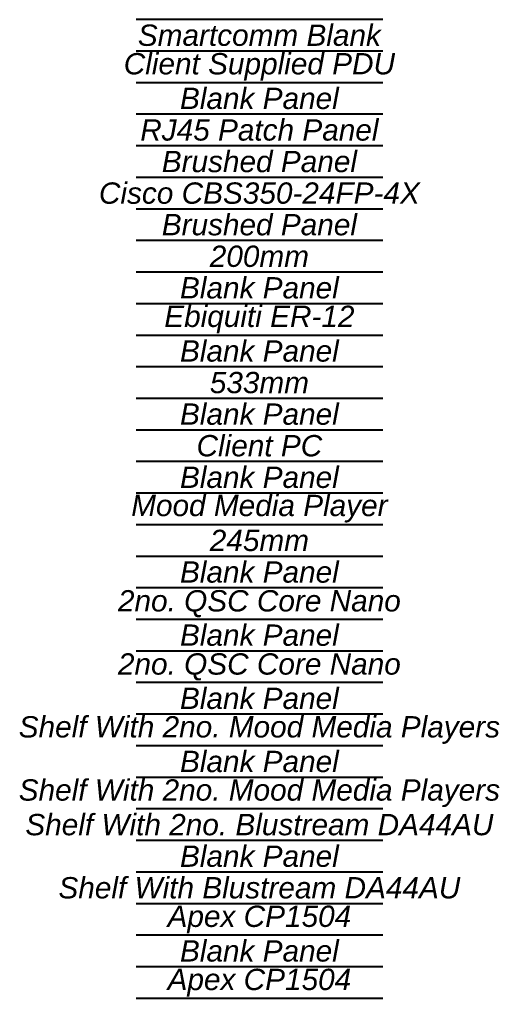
# Model space of a CAD drawing. Header units: millimetres. Extents: x -71336 to -33468, y -26189 to 22712.
# Drawn here: x -35372 to -34697, y -9532 to -8154 of the extents above; entities that cross this region are included whole.
import ezdxf

# ---------------------------------------------------------------- set-up
doc = ezdxf.new("R2010")
doc.units = ezdxf.units.MM
doc.layers.add('SC - Text', color=7, linetype='Continuous')
doc.layers.add('SC - TITLE_BLOCK', color=7, linetype='Continuous')
doc.styles.get("Standard").update_dxf_attribs({"font": 'arial.ttf', "height": 35})

msp = doc.modelspace()

# ---------------------------------------------------------------- linework, layer by layer
at = {"layer": 'SC - TITLE_BLOCK'}
for p, q in [((-34861.018, -8154.228), (-35208.322, -8154.228)), ((-34861.018, -8198.678), (-35208.322, -8198.678)), ((-34861.018, -8243.128), (-35208.322, -8243.128)), ((-34861.018, -8287.578), (-35208.322, -8287.578)), ((-34861.018, -8332.028), (-35208.322, -8332.028)), ((-34861.018, -8376.478), (-35208.322, -8376.478)), ((-34861.018, -8420.928), (-35208.322, -8420.928)), ((-34861.018, -8465.378), (-35208.322, -8465.378)), ((-34861.018, -8509.828), (-35208.322, -8509.828)), ((-34861.018, -8554.278), (-35208.322, -8554.278)), ((-34861.018, -8598.728), (-35208.322, -8598.728)), ((-34861.018, -8643.178), (-35208.322, -8643.178)), ((-34861.018, -8687.628), (-35208.322, -8687.628)), ((-34861.018, -8732.078), (-35208.322, -8732.078)), ((-34861.018, -8776.528), (-35208.322, -8776.528)), ((-34861.018, -8820.978), (-35208.322, -8820.978)), ((-34861.018, -8865.428), (-35208.322, -8865.428)), ((-34861.018, -8909.878), (-35208.322, -8909.878)), ((-34861.018, -8954.328), (-35208.322, -8954.328)), ((-34861.018, -8998.778), (-35208.322, -8998.778)), ((-34861.018, -9043.228), (-35208.322, -9043.228)), ((-34861.018, -9087.678), (-35208.322, -9087.678)), ((-34861.018, -9132.128), (-35208.322, -9132.128)), ((-34861.018, -9176.578), (-35208.322, -9176.578)), ((-34861.018, -9221.028), (-35208.322, -9221.028)), ((-34861.018, -9265.478), (-35208.322, -9265.478)), ((-34861.018, -9309.928), (-35208.322, -9309.928)), ((-34861.018, -9354.378), (-35208.322, -9354.378)), ((-34861.018, -9398.828), (-35208.322, -9398.828)), ((-34861.018, -9443.278), (-35208.322, -9443.278)), ((-34861.018, -9487.728), (-35208.322, -9487.728)), ((-34861.018, -9532.178), (-35208.322, -9532.178))]:
    msp.add_line(p, q, dxfattribs=at)

# ---------------------------------------------------------------- texts
at = {"layer": 'SC - Text', "char_height": 30, "attachment_point": 5}
for s, insert, width in [('\\pxqc;{\\f@Arial Unicode MS|b0|i1|c0|p34;Smartcomm Blank}', (-35034.67, -8176.453), 641.95739), ('\\pxqc;{\\f@Arial Unicode MS|b0|i1|c0|p34;Client Supplied PDU}', (-35034.67, -8220.903), 641.95739), ('\\pxqc;{\\f@Arial Unicode MS|b0|i1|c0|p34;Blank Panel}', (-35034.67, -8265.353), 641.95739), ('{\\f@Arial Unicode MS|b0|i1|c0|p34;RJ45 Patch Panel}', (-35034.67, -8309.803), 641.95739), ('\\pxqc;{\\f@Arial Unicode MS|b0|i1|c0|p34;Brushed Panel}', (-35034.67, -8354.253), 641.95739), ('{\\f@Arial Unicode MS|b0|i1|c0|p34;Cisco CBS350-24FP-4X}', (-35034.67, -8398.703), 641.95739), ('\\pxqc;{\\f@Arial Unicode MS|b0|i1|c0|p34;Brushed Panel}', (-35034.67, -8443.153), 641.95739), ('\\pxqc;{\\f@Arial Unicode MS|b0|i1|c0|p34;200mm}', (-35034.67, -8487.603), 641.95739), ('\\pxqc;{\\f@Arial Unicode MS|b0|i1|c0|p34;Blank Panel}', (-35034.67, -8532.053), 641.95739), ('\\pxqc;{\\f@Arial Unicode MS|b0|i1|c0|p34;Ebiquiti ER-12}', (-35034.67, -8576.503), 641.95739), ('\\pxqc;{\\f@Arial Unicode MS|b0|i1|c0|p34;Blank Panel}', (-35034.67, -8620.953), 641.95739), ('\\pxqc;{\\f@Arial Unicode MS|b0|i1|c0|p34;533mm}', (-35034.67, -8665.403), 641.95739), ('\\pxqc;{\\f@Arial Unicode MS|b0|i1|c0|p34;Blank Panel}', (-35034.67, -8709.853), 641.95739), ('\\pxqc;{\\f@Arial Unicode MS|b0|i1|c0|p34;Client PC}', (-35034.67, -8754.303), 641.95739), ('\\pxqc;{\\f@Arial Unicode MS|b0|i1|c0|p34;Blank Panel}', (-35034.67, -8798.753), 641.95739), ('\\pxqc;{\\f@Arial Unicode MS|b0|i1|c0|p34;Mood Media Player}', (-35034.67, -8842.753), 641.95739), ('\\pxqc;{\\f@Arial Unicode MS|b0|i1|c0|p34;245mm}', (-35034.67, -8887.653), 641.95739), ('\\pxqc;{\\f@Arial Unicode MS|b0|i1|c0|p34;Blank Panel}', (-35034.67, -8932.103), 641.95739), ('\\pxqc;{\\f@Arial Unicode MS|b0|i1|c0|p34;2no. QSC Core Nano}', (-35034.67, -8976.553), 753.63576), ('\\pxqc;{\\f@Arial Unicode MS|b0|i1|c0|p34;Blank Panel}', (-35034.67, -9021.003), 641.95739), ('\\pxqc;{\\f@Arial Unicode MS|b0|i1|c0|p34;2no. QSC Core Nano}', (-35034.67, -9065.453), 753.63576), ('\\pxqc;{\\f@Arial Unicode MS|b0|i1|c0|p34;Blank Panel}', (-35034.67, -9109.903), 641.95739), ('\\pxqc;{\\f@Arial Unicode MS|b0|i1|c0|p34;Shelf With 2no. Mood Media Players }', (-35034.67, -9154.353), 851.6428), ('\\pxqc;{\\f@Arial Unicode MS|b0|i1|c0|p34;Blank Panel}', (-35034.67, -9198.803), 641.95739), ('\\pxqc;{\\f@Arial Unicode MS|b0|i1|c0|p34;Shelf With 2no. Mood Media Players }', (-35034.67, -9243.253), 851.6428), ('\\pxqc;{\\f@Arial Unicode MS|b0|i1|c0|p34;Shelf With 2no. Blustream DA44AU}', (-35034.67, -9287.703), 753.63576), ('\\pxqc;{\\f@Arial Unicode MS|b0|i1|c0|p34;Blank Panel}', (-35034.67, -9332.153), 641.95739), ('\\pxqc;{\\f@Arial Unicode MS|b0|i1|c0|p34;Shelf With Blustream DA44AU}', (-35034.67, -9376.603), 641.95739), ('\\pxqc;{\\f@Arial Unicode MS|b0|i1|c0|p34;Apex CP1504}', (-35034.67, -9421.053), 920.29955), ('\\pxqc;{\\f@Arial Unicode MS|b0|i1|c0|p34;Blank Panel}', (-35034.67, -9465.503), 641.95739), ('\\pxqc;{\\f@Arial Unicode MS|b0|i1|c0|p34;Apex CP1504}', (-35034.67, -9509.953), 920.29955)]:
    msp.add_mtext(s, dxfattribs=dict(at, insert=insert, width=width))

doc.saveas('drawing.dxf')
